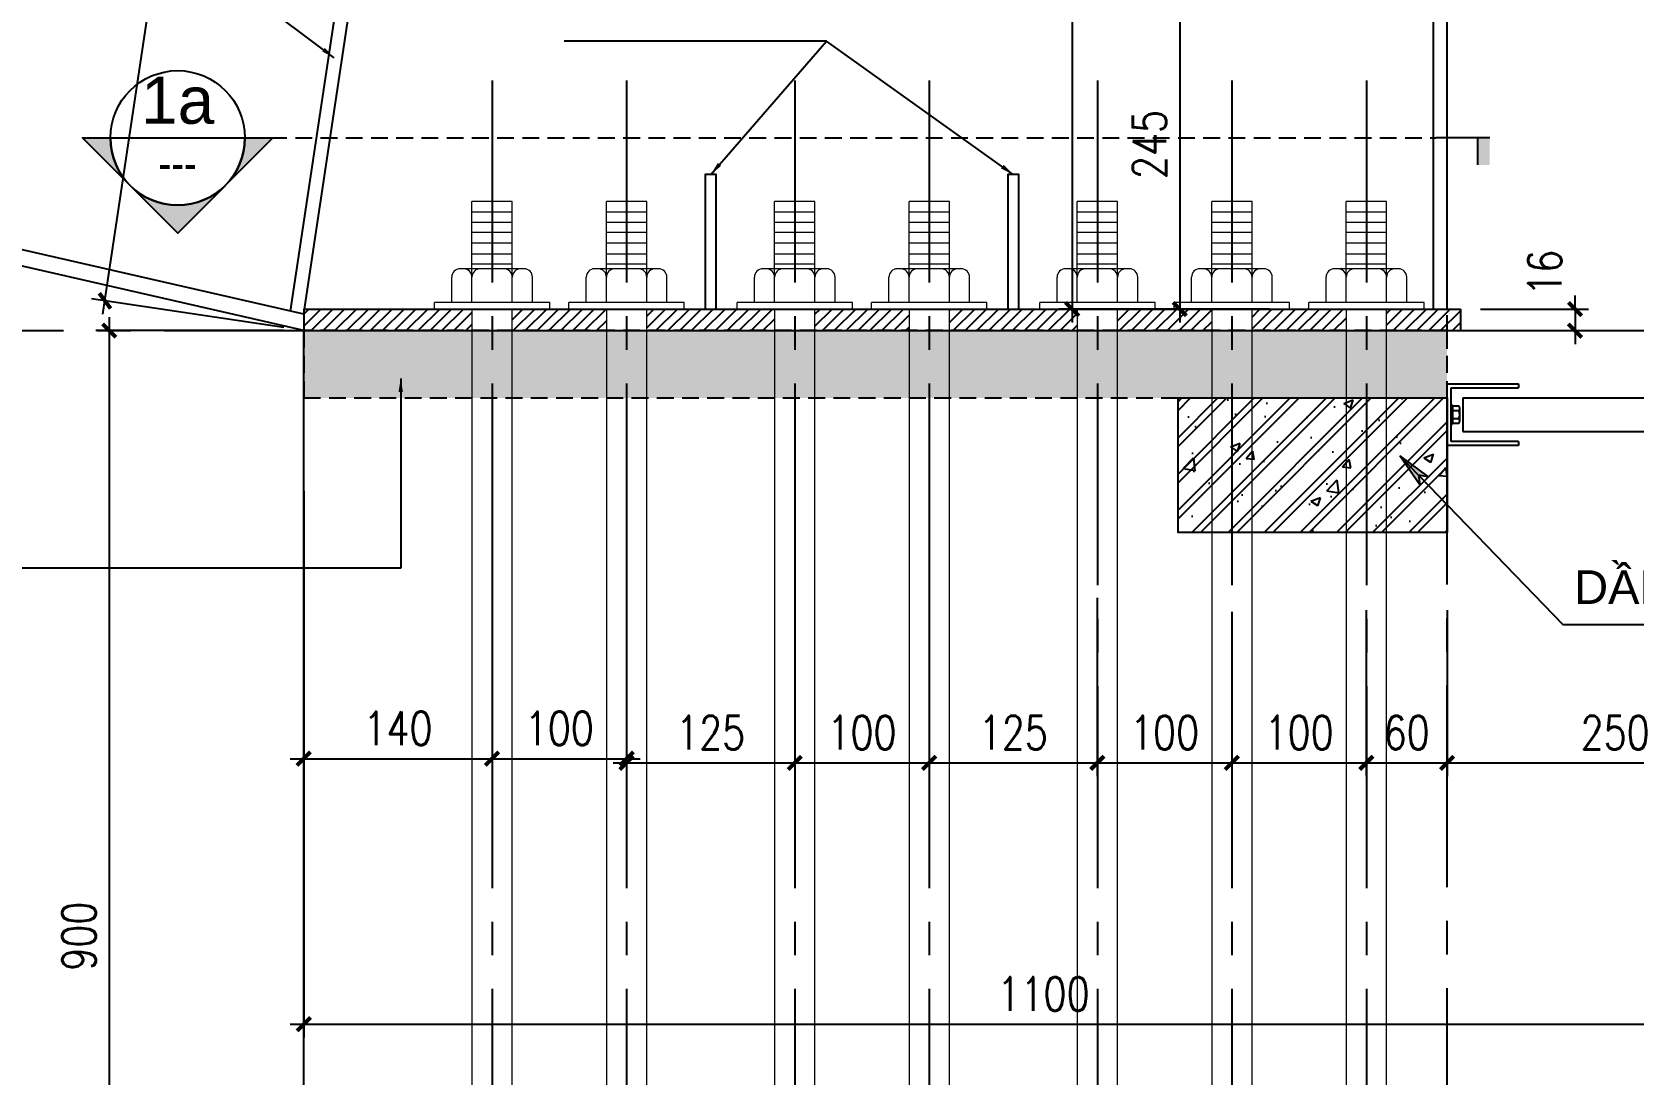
# Model space of a CAD drawing. Header units: inches. Extents: x 651127 to 1529722, y 768575 to 1021311.
# Drawn here: x 1096916 to 1108826, y 804050 to 811800 of the extents above; entities that cross this region are included whole.
import ezdxf
from ezdxf.enums import TextEntityAlignment as Align

# ---------------------------------------------------------------- set-up
doc = ezdxf.new("R2010")
doc.units = ezdxf.units.IN
doc.header["$LTSCALE"] = 1000
doc.header["$MEASUREMENT"] = 0
for name, pattern in [('CENTER2', [1.125, 0.75, -0.125, 0.125, -0.125]), ('HIDDEN', [0.375, 0.25, -0.125]), ('HIDDEN2', [0.1875, 0.125, -0.0625])]:
    doc.linetypes.add(name, pattern=pattern)
doc.layers.get('DEFPOINTS').update_dxf_attribs({"color": 8, "lineweight": 9})
for name, color, linetype in [('DWGshare.com_10', 7, 'Continuous'), ('DWGshare.com_19', 136, 'Continuous'), ('DWGshare.com_2', 147, 'Continuous'), ('DWGshare.com_25', 154, 'Continuous'), ('DWGshare.com_3', 7, 'Continuous'), ('DWGshare.com_32', 253, 'Continuous'), ('DWGshare.com_33', 9, 'Continuous'), ('DWGshare.com_35', 9, 'Continuous'), ('DWGshare.com_38', 8, 'Continuous'), ('DWGshare.com_4', 8, 'CENTER2'), ('DWGshare.com_41', 51, 'Continuous'), ('DWGshare.com_5', 143, 'HIDDEN2'), ('DWGshare.com_6', 40, 'Continuous'), ('DWGshare.com_9', 8, 'Continuous')]:
    doc.layers.add(name, color=color, linetype=linetype)
doc.layers.add('DWGshare.com_20', color=115, linetype='Continuous', lineweight=20)
doc.styles.add('DWGshare.com_1', font='VHELVCN.TTF')
doc.styles.add('DWGshare.com_2', font='VHELVEB.TTF')
doc.styles.add('DWGshare.com_4', font='romans.shx', dxfattribs={"width": 0.8})
doc.styles.add('DWGshare.com_6', font='VHELVEN.TTF')
doc.dimstyles.new('DWGshare.com_4', dxfattribs={"dimscale": 100, "dimtxt": 2.5, "dimasz": 2, "dimexe": 1, "dimexo": 1.5, "dimgap": 1, "dimtad": 1, "dimdec": 0, "dimlfac": 0.5, "dimzin": 0, "dimdsep": 46, "dimtxsty": 'DWGshare.com_4', "dimblk": 'DWGshare.com_6', "dimcen": 1.5, "dimdle": 1, "dimclrd": 256, "dimclre": 256, "dimclrt": 7, "dimadec": 0, "dimazin": 0, "dimtfac": 1, "dimtdec": 0, "dimtix": 1, "dimtmove": 2, "dimatfit": 3, "dimldrblk": 'DWGshare.com_6', "dimfxl": 1, "dimtolj": 1, "dimtzin": 0, "dimarcsym": 0})
doc.dimstyles.new('DWGshare.com_6', dxfattribs={"dimscale": 100, "dimtxt": 2.5, "dimasz": 1, "dimexe": 1, "dimexo": 1.5, "dimgap": 1, "dimtad": 1, "dimdec": 0, "dimlfac": 0.1, "dimzin": 0, "dimdsep": 46, "dimtxsty": 'DWGshare.com_4', "dimblk": 'DWGshare.com_1', "dimcen": 1.5, "dimdle": 1, "dimclrd": 256, "dimclre": 256, "dimclrt": 7, "dimadec": 0, "dimazin": 0, "dimtfac": 1, "dimtdec": 0, "dimtix": 1, "dimtmove": 2, "dimatfit": 3, "dimfxl": 1, "dimtolj": 1, "dimtzin": 0, "dimarcsym": 0})

# ---------------------------------------------------------------- blocks, each defined once
blk = doc.blocks.new('DWGshare.com_1')
at = {"color": 0, "linetype": 'ByBlock', "const_width": 0.3}
blk.add_lwpolyline([(-0.5, -0.5), (0.5, 0.5)], dxfattribs=at)
blk = doc.blocks.new('*D919')
at = {"layer": 'DEFPOINTS', "color": 0, "transparency": 16777216}
for p in [(1098936, 808540), (1100336, 808540), (1100336, 806400)]:
    blk.add_point(p, dxfattribs=at)
at = {"layer": 'DWGshare.com_19', "lineweight": -2, "transparency": 16777216}
for p, q in [((1098936, 808390), (1098936, 806300)), ((1100336, 808390), (1100336, 806300)), ((1098836, 806400), (1100436, 806400))]:
    blk.add_line(p, q, dxfattribs=at)
at = {"layer": 'DWGshare.com_19', "lineweight": -2, "transparency": 16777216, "xscale": 100, "yscale": 100, "zscale": 100, "rotation": 180}
blk.add_blockref('DWGshare.com_1', (1098936, 806400), dxfattribs=at)
at = {"layer": 'DWGshare.com_19', "lineweight": -2, "transparency": 16777216, "xscale": 100, "yscale": 100, "zscale": 100}
blk.add_blockref('DWGshare.com_1', (1100336, 806400), dxfattribs=at)
at = {"layer": 'DWGshare.com_19', "color": 7, "transparency": 16777216, "insert": (1099636, 806625), "char_height": 250, "attachment_point": 5, "style": 'DWGshare.com_4'}
blk.add_mtext('\\A1;140', dxfattribs=at)
blk = doc.blocks.new('*D920')
at = {"layer": 'DEFPOINTS', "color": 0, "transparency": 16777216}
for p in [(1101336, 807926), (1102586, 807913), (1102586, 806369)]:
    blk.add_point(p, dxfattribs=at)
at = {"layer": 'DWGshare.com_19', "lineweight": -2, "transparency": 16777216}
for p, q in [((1101336, 807776), (1101336, 806269)), ((1102586, 807763), (1102586, 806269)), ((1101236, 806369), (1102686, 806369))]:
    blk.add_line(p, q, dxfattribs=at)
at = {"layer": 'DWGshare.com_19', "lineweight": -2, "transparency": 16777216, "xscale": 100, "yscale": 100, "zscale": 100, "rotation": 180}
blk.add_blockref('DWGshare.com_1', (1101336, 806369), dxfattribs=at)
at = {"layer": 'DWGshare.com_19', "lineweight": -2, "transparency": 16777216, "xscale": 100, "yscale": 100, "zscale": 100}
blk.add_blockref('DWGshare.com_1', (1102586, 806369), dxfattribs=at)
at = {"layer": 'DWGshare.com_19', "color": 7, "transparency": 16777216, "insert": (1101961, 806594), "char_height": 250, "attachment_point": 5, "style": 'DWGshare.com_4'}
blk.add_mtext('\\A1;125', dxfattribs=at)
blk = doc.blocks.new('*D921')
at = {"layer": 'DEFPOINTS', "color": 0, "transparency": 16777216}
for p in [(1102586, 807913), (1103586, 807874), (1103586, 806369)]:
    blk.add_point(p, dxfattribs=at)
at = {"layer": 'DWGshare.com_19', "lineweight": -2, "transparency": 16777216}
for p, q in [((1102586, 807763), (1102586, 806269)), ((1103586, 807724), (1103586, 806269)), ((1102486, 806369), (1103686, 806369))]:
    blk.add_line(p, q, dxfattribs=at)
at = {"layer": 'DWGshare.com_19', "lineweight": -2, "transparency": 16777216, "xscale": 100, "yscale": 100, "zscale": 100, "rotation": 180}
blk.add_blockref('DWGshare.com_1', (1102586, 806369), dxfattribs=at)
at = {"layer": 'DWGshare.com_19', "lineweight": -2, "transparency": 16777216, "xscale": 100, "yscale": 100, "zscale": 100}
blk.add_blockref('DWGshare.com_1', (1103586, 806369), dxfattribs=at)
at = {"layer": 'DWGshare.com_19', "color": 7, "transparency": 16777216, "insert": (1103086, 806594), "char_height": 250, "attachment_point": 5, "style": 'DWGshare.com_4'}
blk.add_mtext('\\A1;100', dxfattribs=at)
blk = doc.blocks.new('*D922')
at = {"layer": 'DEFPOINTS', "color": 0, "transparency": 16777216}
for p in [(1103586, 807874), (1104836, 807745), (1104836, 806369)]:
    blk.add_point(p, dxfattribs=at)
at = {"layer": 'DWGshare.com_19', "lineweight": -2, "transparency": 16777216}
for p, q in [((1103586, 807724), (1103586, 806269)), ((1104836, 807595), (1104836, 806269)), ((1103486, 806369), (1104936, 806369))]:
    blk.add_line(p, q, dxfattribs=at)
at = {"layer": 'DWGshare.com_19', "lineweight": -2, "transparency": 16777216, "xscale": 100, "yscale": 100, "zscale": 100, "rotation": 180}
blk.add_blockref('DWGshare.com_1', (1103586, 806369), dxfattribs=at)
at = {"layer": 'DWGshare.com_19', "lineweight": -2, "transparency": 16777216, "xscale": 100, "yscale": 100, "zscale": 100}
blk.add_blockref('DWGshare.com_1', (1104836, 806369), dxfattribs=at)
at = {"layer": 'DWGshare.com_19', "color": 7, "transparency": 16777216, "insert": (1104211, 806594), "char_height": 250, "attachment_point": 5, "style": 'DWGshare.com_4'}
blk.add_mtext('\\A1;125', dxfattribs=at)
blk = doc.blocks.new('*D923')
at = {"layer": 'DEFPOINTS', "color": 0, "transparency": 16777216}
for p in [(1104836, 807745), (1105836, 807641), (1105836, 806369)]:
    blk.add_point(p, dxfattribs=at)
at = {"layer": 'DWGshare.com_19', "lineweight": -2, "transparency": 16777216}
for p, q in [((1104836, 807595), (1104836, 806269)), ((1105836, 807491), (1105836, 806269)), ((1104736, 806369), (1105936, 806369))]:
    blk.add_line(p, q, dxfattribs=at)
at = {"layer": 'DWGshare.com_19', "lineweight": -2, "transparency": 16777216, "xscale": 100, "yscale": 100, "zscale": 100, "rotation": 180}
blk.add_blockref('DWGshare.com_1', (1104836, 806369), dxfattribs=at)
at = {"layer": 'DWGshare.com_19', "lineweight": -2, "transparency": 16777216, "xscale": 100, "yscale": 100, "zscale": 100}
blk.add_blockref('DWGshare.com_1', (1105836, 806369), dxfattribs=at)
at = {"layer": 'DWGshare.com_19', "color": 7, "transparency": 16777216, "insert": (1105336, 806594), "char_height": 250, "attachment_point": 5, "style": 'DWGshare.com_4'}
blk.add_mtext('\\A1;100', dxfattribs=at)
blk = doc.blocks.new('*D924')
at = {"layer": 'DEFPOINTS', "color": 0, "transparency": 16777216}
for p in [(1105836, 807641), (1106836, 807654), (1106836, 806369)]:
    blk.add_point(p, dxfattribs=at)
at = {"layer": 'DWGshare.com_19', "lineweight": -2, "transparency": 16777216}
for p, q in [((1106836, 807504), (1106836, 806269)), ((1105836, 807491), (1105836, 806269)), ((1105736, 806369), (1106936, 806369))]:
    blk.add_line(p, q, dxfattribs=at)
at = {"layer": 'DWGshare.com_19', "lineweight": -2, "transparency": 16777216, "xscale": 100, "yscale": 100, "zscale": 100, "rotation": 180}
blk.add_blockref('DWGshare.com_1', (1105836, 806369), dxfattribs=at)
at = {"layer": 'DWGshare.com_19', "lineweight": -2, "transparency": 16777216, "xscale": 100, "yscale": 100, "zscale": 100}
blk.add_blockref('DWGshare.com_1', (1106836, 806369), dxfattribs=at)
at = {"layer": 'DWGshare.com_19', "color": 7, "transparency": 16777216, "insert": (1106336, 806594), "char_height": 250, "attachment_point": 5, "style": 'DWGshare.com_4'}
blk.add_mtext('\\A1;100', dxfattribs=at)
blk = doc.blocks.new('*D925')
at = {"layer": 'DEFPOINTS', "color": 0, "transparency": 16777216}
for p in [(1109936, 807960), (1107436, 807654), (1109936, 806369)]:
    blk.add_point(p, dxfattribs=at)
at = {"layer": 'DWGshare.com_19', "lineweight": -2, "transparency": 16777216}
for p, q in [((1109936, 807810), (1109936, 806269)), ((1107436, 807504), (1107436, 806269)), ((1107336, 806369), (1110036, 806369))]:
    blk.add_line(p, q, dxfattribs=at)
at = {"layer": 'DWGshare.com_19', "lineweight": -2, "transparency": 16777216, "xscale": 100, "yscale": 100, "zscale": 100, "rotation": 180}
blk.add_blockref('DWGshare.com_1', (1107436, 806369), dxfattribs=at)
at = {"layer": 'DWGshare.com_19', "lineweight": -2, "transparency": 16777216, "xscale": 100, "yscale": 100, "zscale": 100}
blk.add_blockref('DWGshare.com_1', (1109936, 806369), dxfattribs=at)
at = {"layer": 'DWGshare.com_19', "color": 7, "transparency": 16777216, "insert": (1108686, 806594), "char_height": 250, "attachment_point": 5, "style": 'DWGshare.com_4'}
blk.add_mtext('\\A1;250', dxfattribs=at)
blk = doc.blocks.new('*D926')
at = {"layer": 'DEFPOINTS', "color": 0, "transparency": 16777216}
for p in [(1098936, 809581), (1097490, 800581), (1098936, 800581)]:
    blk.add_point(p, dxfattribs=at)
at = {"layer": 'DWGshare.com_2', "lineweight": -2, "transparency": 16777216}
for p, q in [((1097490, 809681), (1097490, 800481)), ((1098786, 809581), (1097390, 809581)), ((1098786, 800581), (1097390, 800581))]:
    blk.add_line(p, q, dxfattribs=at)
at = {"layer": 'DWGshare.com_2', "lineweight": -2, "transparency": 16777216, "xscale": 100, "yscale": 100, "zscale": 100}
for p, rotation in [((1097490, 809581), 90), ((1097490, 800581), 270)]:
    blk.add_blockref('DWGshare.com_1', p, dxfattribs=dict(at, rotation=rotation))
at = {"layer": 'DWGshare.com_2', "color": 7, "transparency": 16777216, "insert": (1097265, 805081), "char_height": 250, "attachment_point": 5, "rotation": 90, "style": 'DWGshare.com_4'}
blk.add_mtext('\\A1;900', dxfattribs=at)
blk = doc.blocks.new('DWGshare.com_6')
at = {"linetype": 'CENTER2'}
blk.add_hatch(color=256, dxfattribs=at).paths.add_polyline_path([(-1.296, 0.216), (-1, 0), (-1.296, -0.216), (0, 0)])
blk.add_line((0, 0), (-1, 0), dxfattribs=at)
blk.add_lwpolyline([(-1.296, 0.216), (0, 0), (-1.296, -0.216), (-1, 0), (-1.296, 0.216)], dxfattribs=at)
blk = doc.blocks.new('*D928')
at = {"layer": 'DEFPOINTS', "color": 0, "transparency": 16777216}
for p in [(1098719, 818208), (1100197, 817987), (1098936, 809581)]:
    blk.add_point(p, dxfattribs=at)
at = {"layer": 'DWGshare.com_2', "lineweight": -2, "transparency": 16777216}
for p, q in [((1097443, 809703), (1098734, 818307)), ((1100049, 818009), (1098620, 818223)), ((1098788, 809603), (1097359, 809817))]:
    blk.add_line(p, q, dxfattribs=at)
at = {"layer": 'DWGshare.com_2', "lineweight": -2, "transparency": 16777216, "xscale": 100, "yscale": 100, "zscale": 100}
for p, rotation in [((1098719, 818208), 81.46923439017635), ((1097458, 809802), 261.4692343901764)]:
    blk.add_blockref('DWGshare.com_1', p, dxfattribs=dict(at, rotation=rotation))
at = {"layer": 'DWGshare.com_2', "color": 7, "transparency": 16777216, "insert": (1097866, 814039), "char_height": 250, "attachment_point": 5, "rotation": 81.4692, "style": 'DWGshare.com_4'}
blk.add_mtext('\\A1;850', dxfattribs=at)
blk = doc.blocks.new('*D893')
at = {"layer": 'DEFPOINTS', "color": 0, "transparency": 16777216}
for p in [(1100336, 807519), (1101336, 807519), (1101336, 806400)]:
    blk.add_point(p, dxfattribs=at)
at = {"layer": 'DWGshare.com_19', "lineweight": -2, "transparency": 16777216}
for p, q in [((1100336, 807369), (1100336, 806300)), ((1101336, 807369), (1101336, 806300)), ((1100236, 806400), (1101436, 806400))]:
    blk.add_line(p, q, dxfattribs=at)
at = {"layer": 'DWGshare.com_19', "lineweight": -2, "transparency": 16777216, "xscale": 100, "yscale": 100, "zscale": 100, "rotation": 180}
blk.add_blockref('DWGshare.com_1', (1100336, 806400), dxfattribs=at)
at = {"layer": 'DWGshare.com_19', "lineweight": -2, "transparency": 16777216, "xscale": 100, "yscale": 100, "zscale": 100}
blk.add_blockref('DWGshare.com_1', (1101336, 806400), dxfattribs=at)
at = {"layer": 'DWGshare.com_19', "color": 7, "transparency": 16777216, "insert": (1100836, 806625), "char_height": 250, "attachment_point": 5, "style": 'DWGshare.com_4'}
blk.add_mtext('\\A1;100', dxfattribs=at)
blk = doc.blocks.new('*D929')
at = {"layer": 'DEFPOINTS', "color": 0, "transparency": 16777216}
for p in [(1106836, 807021), (1107436, 807021), (1107436, 806369)]:
    blk.add_point(p, dxfattribs=at)
at = {"layer": 'DWGshare.com_19', "lineweight": -2, "transparency": 16777216}
for p, q in [((1106836, 806871), (1106836, 806269)), ((1107436, 806871), (1107436, 806269)), ((1106736, 806369), (1107536, 806369))]:
    blk.add_line(p, q, dxfattribs=at)
at = {"layer": 'DWGshare.com_19', "lineweight": -2, "transparency": 16777216, "xscale": 100, "yscale": 100, "zscale": 100, "rotation": 180}
blk.add_blockref('DWGshare.com_1', (1106836, 806369), dxfattribs=at)
at = {"layer": 'DWGshare.com_19', "lineweight": -2, "transparency": 16777216, "xscale": 100, "yscale": 100, "zscale": 100}
blk.add_blockref('DWGshare.com_1', (1107436, 806369), dxfattribs=at)
at = {"layer": 'DWGshare.com_19', "color": 7, "transparency": 16777216, "insert": (1107136, 806594), "char_height": 250, "attachment_point": 5, "style": 'DWGshare.com_4'}
blk.add_mtext('\\A1;60', dxfattribs=at)
blk = doc.blocks.new('*D914')
at = {"layer": 'DEFPOINTS', "color": 0, "transparency": 16777216}
for p in [(1098936, 807884), (1109936, 807039), (1109936, 804427)]:
    blk.add_point(p, dxfattribs=at)
at = {"layer": 'DWGshare.com_19', "lineweight": -2, "transparency": 16777216}
for p, q in [((1098936, 807734), (1098936, 804327)), ((1109936, 806889), (1109936, 804327)), ((1098836, 804427), (1110036, 804427))]:
    blk.add_line(p, q, dxfattribs=at)
at = {"layer": 'DWGshare.com_19', "lineweight": -2, "transparency": 16777216, "xscale": 100, "yscale": 100, "zscale": 100, "rotation": 180}
blk.add_blockref('DWGshare.com_1', (1098936, 804427), dxfattribs=at)
at = {"layer": 'DWGshare.com_19', "lineweight": -2, "transparency": 16777216, "xscale": 100, "yscale": 100, "zscale": 100}
blk.add_blockref('DWGshare.com_1', (1109936, 804427), dxfattribs=at)
at = {"layer": 'DWGshare.com_19', "color": 7, "transparency": 16777216, "insert": (1104436, 804652), "char_height": 250, "attachment_point": 5, "style": 'DWGshare.com_4'}
blk.add_mtext('\\A1;1100', dxfattribs=at)
blk = doc.blocks.new('*D931')
at = {"layer": 'DEFPOINTS', "color": 0, "transparency": 16777216}
for p in [(1107436, 812187), (1105449, 809741), (1106265, 809741)]:
    blk.add_point(p, dxfattribs=at)
at = {"layer": 'DWGshare.com_2', "lineweight": -2, "transparency": 16777216}
for p, q in [((1105449, 812287), (1105449, 809641)), ((1107286, 812187), (1105349, 812187)), ((1106115, 809741), (1105349, 809741))]:
    blk.add_line(p, q, dxfattribs=at)
at = {"layer": 'DWGshare.com_2', "lineweight": -2, "transparency": 16777216, "xscale": 100, "yscale": 100, "zscale": 100}
for p, rotation in [((1105449, 812187), 90), ((1105449, 809741), 270)]:
    blk.add_blockref('DWGshare.com_1', p, dxfattribs=dict(at, rotation=rotation))
at = {"layer": 'DWGshare.com_2', "color": 7, "transparency": 16777216, "insert": (1105224, 810964), "char_height": 250, "attachment_point": 5, "rotation": 90, "style": 'DWGshare.com_4'}
blk.add_mtext('\\A1;245', dxfattribs=at)
blk = doc.blocks.new('*D932')
at = {"layer": 'DEFPOINTS', "color": 0, "transparency": 16777216}
for p in [(1107436, 816907), (1104649, 809741), (1106265, 809741)]:
    blk.add_point(p, dxfattribs=at)
at = {"layer": 'DWGshare.com_2', "lineweight": -2, "transparency": 16777216}
for p, q in [((1107286, 816907), (1104549, 816907)), ((1104649, 817007), (1104649, 809641)), ((1106115, 809741), (1104549, 809741))]:
    blk.add_line(p, q, dxfattribs=at)
at = {"layer": 'DWGshare.com_2', "lineweight": -2, "transparency": 16777216, "xscale": 100, "yscale": 100, "zscale": 100}
for p, rotation in [((1104649, 816907), 90), ((1104649, 809741), 270)]:
    blk.add_blockref('DWGshare.com_1', p, dxfattribs=dict(at, rotation=rotation))
at = {"layer": 'DWGshare.com_2', "color": 7, "transparency": 16777216, "insert": (1104424, 813324), "char_height": 250, "attachment_point": 5, "rotation": 90, "style": 'DWGshare.com_4'}
blk.add_mtext('\\A1;717', dxfattribs=at)
blk = doc.blocks.new('*D1075')
at = {"layer": 'DEFPOINTS', "color": 0, "ltscale": 100, "transparency": 16777216}
for p in [(1107536, 809741), (1107536, 809581), (1108388, 809581)]:
    blk.add_point(p, dxfattribs=at)
at = {"layer": 'DWGshare.com_19', "lineweight": -2, "ltscale": 100, "transparency": 16777216}
for p, q in [((1108388, 809741), (1108388, 809841)), ((1107686, 809741), (1108488, 809741)), ((1108388, 809741), (1108388, 809581)), ((1107686, 809581), (1108488, 809581)), ((1108388, 809581), (1108388, 809481))]:
    blk.add_line(p, q, dxfattribs=at)
at = {"layer": 'DWGshare.com_19', "lineweight": -2, "ltscale": 100, "transparency": 16777216, "xscale": 100, "yscale": 100, "zscale": 100}
for p, rotation in [((1108388, 809741), 270), ((1108388, 809581), 90)]:
    blk.add_blockref('DWGshare.com_1', p, dxfattribs=dict(at, rotation=rotation))
at = {"layer": 'DWGshare.com_19', "color": 7, "ltscale": 100, "transparency": 16777216, "insert": (1108163, 810010), "char_height": 250, "attachment_point": 5, "rotation": 90, "style": 'DWGshare.com_4'}
blk.add_mtext('\\A1;16', dxfattribs=at)
blk = doc.blocks.new('*U1076')
h = blk.add_hatch(color=256)
edge = h.paths.add_edge_path()
edge.add_line((183356, 206715), (183563, 206715))
edge.add_line((183563, 206715), (182856, 206008))
edge.add_line((182856, 206008), (182149, 206715))
edge.add_line((182149, 206715), (182356, 206715))
edge.add_arc((182856, 206715), 500, 180, 360)
blk.add_hatch(color=256).paths.add_polyline_path([(192611, 206515), (192522, 206515), (192522, 206715), (192611, 206715)])
for p, q in [((182356, 206715), (183356, 206715)), ((192611, 206715), (192211, 206715)), ((192522, 206515), (192522, 206715))]:
    blk.add_line(p, q)
at = {"color": 143, "linetype": 'HIDDEN2'}
blk.add_line((183356, 206715), (192211, 206715), dxfattribs=at)
blk.add_lwpolyline([(183356, 206715), (183563, 206715), (182856, 206008), (182149, 206715), (182356, 206715, 1)], format="xyb", close=True)
blk.add_circle((182856, 206715), 500)
at = {"style": 'DWGshare.com_2', "flags": 8}
blk.add_attdef('A', text='', height=350, dxfattribs=at).set_placement((182856, 206715), align=Align.BOTTOM_CENTER)
at = {"style": 'DWGshare.com_1', "flags": 8}
blk.add_attdef('S-111', text='', height=250, dxfattribs=at).set_placement((182856, 206653), align=Align.TOP_CENTER)

msp = doc.modelspace()

# ---------------------------------------------------------------- hatches: boundary and pattern name
at = {"layer": 'DWGshare.com_38'}
h = msp.add_hatch(dxfattribs=at)
h.set_pattern_fill('ANSI31', color=256, scale=500, style=0)
h.set_pattern_definition([(45, (-104978.275, -5e-10), (-44.1941738, 44.1941738), [])])
h.paths.add_polyline_path([(1100186.4, 809740.6), (1099907.9, 809740.6), (1098936.4, 809740.6), (1098936.4, 809580.6), (1100186.4, 809580.6)])
h.paths.add_polyline_path([(1101186.4, 809740.6), (1100907.9, 809740.6), (1100486.4, 809740.6), (1100486.4, 809580.6), (1101186.4, 809580.6)])
h.paths.add_polyline_path([(1102436.4, 809740.6), (1102157.9, 809740.6), (1101486.4, 809740.6), (1101486.4, 809580.6), (1102436.4, 809580.6)])
h.paths.add_polyline_path([(1103436.4, 809740.6), (1103157.9, 809740.6), (1102736.4, 809740.6), (1102736.4, 809580.6), (1103436.4, 809580.6)])
h.paths.add_polyline_path([(1104686.4, 809740.6), (1104407.9, 809740.6), (1103736.4, 809740.6), (1103736.4, 809580.6), (1104686.4, 809580.6)])
h.paths.add_polyline_path([(1105686.4, 809740.6), (1105407.9, 809740.6), (1104986.4, 809740.6), (1104986.4, 809580.6), (1105686.4, 809580.6)])
h.paths.add_polyline_path([(1106686.4, 809740.6), (1106407.9, 809740.6), (1105986.4, 809740.6), (1105986.4, 809580.6), (1106686.4, 809580.6)])
h.paths.add_polyline_path([(1107436.4, 809740.6), (1106986.4, 809740.6), (1106986.4, 809580.6), (1107436.4, 809580.6)])
h.paths.add_polyline_path([(1107536.4, 809740.6), (1107436.4, 809740.6), (1107436.4, 809580.6), (1107536.4, 809580.6)])
h = msp.add_hatch(dxfattribs=at)
h.set_pattern_fill('AR-CONC', color=256, scale=50, style=0)
h.set_pattern_definition([(50, (-1667.27, 23751.57), (358.63009, -31.37607), [37.5, -412.5]), (355, (-1667.27, 23751.57), (-69.37567, 376.09607), [30, -330]), (100.4514, (-1637.4, 23748.96), (289.25469, 344.71977), [31.870095, -350.57106]), (46.1842, (-1667.27, 23851.57), (533.62052, -82.7595), [56.25, -618.75]), (96.6356, (-1622.8, 23844.7), (467.33135, 487.05894), [47.80514, -525.8565]), (351.1842, (-1667.3, 23851.57), (467.33097, 487.0593), [45, -495]), (21, (-1617.27, 23826.57), (298.453526, -201.309445), [37.5, -412.5]), (326, (-1617.27, 23826.57), (121.65767, 362.57502), [30, -330]), (71.4514, (-1592.4, 23809.8), (420.11131, 161.26525), [31.870095, -350.57106]), (37.5, (-1667.27, 23751.57), (6.079928, 166.446927), [0, -326, 0, -335, 0, -331.25]), (7.5, (-1667.27, 23751.57), (131.534769, 197.205856), [0, -191, 0, -318.5, 0, -126.25]), (327.5, (-1778.77, 23751.57), (266.911218, -11.277436), [0, -125, 0, -390, 0, -517.5]), (317.5, (-1828.77, 23751.57), (291.593085, 50.05249), [0, -162.5, 0, -259, 0, -367.5])])
h.paths.add_polyline_path([(1098936.4, 809080.6), (1107436.4, 809080.6), (1107436.4, 809580.6), (1098936.4, 809580.6)])
at = {"layer": 'DWGshare.com_9', "ltscale": 100}
h = msp.add_hatch(dxfattribs=at)
h.set_pattern_fill('BETONG', color=256, scale=100, style=0, pattern_type=2)
h.set_pattern_definition([(50, (-816889.55, -152465.06), (717.26018, -62.75213), [75, -825]), (355, (-816889.55, -152465.06), (-138.75133, 752.19213), [60, -660]), (100.4514, (-816829.8, -152470.3), (578.50938, 689.43954), [63.7402, -701.1421]), (46.1842, (-816889.55, -152265.1), (1067.24105, -165.519), [112.5, -1237.5]), (96.6356, (-816800.6, -152278.9), (934.6627, 974.11787), [95.6103, -1051.713]), (351.1842, (-816889.6, -152265.1), (934.66195, 974.1186), [90, -990]), (21, (-816789.55, -152315.06), (596.90705, -402.61889), [75, -825]), (326, (-816789.55, -152315.06), (243.31533, 725.15005), [60, -660]), (71.4514, (-816739.8, -152348.6), (840.22263, 322.5305), [63.7402, -701.1421]), (37.5, (-816889.55, -152465.06), (12.159855, 332.893854), [0, -652, 0, -670, 0, -662.5]), (7.5, (-816889.55, -152465.06), (263.06954, 394.41171), [0, -382, 0, -637, 0, -252.5]), (327.5, (-817112.55, -152465.06), (533.822436, -22.554872), [0, -250, 0, -780, 0, -1035]), (317.5, (-817212.55, -152465.06), (583.18617, 100.10498), [0, -325, 0, -518, 0, -735]), (45, (-816889.55, -152465.06), (-134.350288, 134.350288), []), (45, (-816889.55, -152400.06), (-134.350288, 134.350288), [])])
h.paths.add_polyline_path([(1107436.4, 808080.6), (1105436.4, 808080.6), (1105436.4, 809080.6), (1107436.4, 809080.6)])

# ---------------------------------------------------------------- linework, layer by layer
at = {"layer": 'DWGshare.com_20'}
for p, q in [((1100186.4, 809790.6), (1100186.4, 810540.6)), ((1100486.4, 810540.6), (1100186.4, 810540.6)), ((1100486.4, 809790.6), (1100486.4, 810540.6)), ((1101186.4, 809790.6), (1101186.4, 810540.6)), ((1101486.4, 810540.6), (1101186.4, 810540.6)), ((1101486.4, 809790.6), (1101486.4, 810540.6)), ((1102436.4, 809790.6), (1102436.4, 810540.6)), ((1102736.4, 810540.6), (1102436.4, 810540.6)), ((1102736.4, 809790.6), (1102736.4, 810540.6)), ((1103436.4, 809790.6), (1103436.4, 810540.6)), ((1103736.4, 810540.6), (1103436.4, 810540.6)), ((1103736.4, 809790.6), (1103736.4, 810540.6)), ((1104686.4, 809790.6), (1104686.4, 810540.6)), ((1104986.4, 810540.6), (1104686.4, 810540.6)), ((1104986.4, 809790.6), (1104986.4, 810540.6)), ((1105686.4, 809790.6), (1105686.4, 810540.6)), ((1105986.4, 810540.6), (1105686.4, 810540.6)), ((1105986.4, 809790.6), (1105986.4, 810540.6)), ((1106686.4, 809790.6), (1106686.4, 810540.6)), ((1106986.4, 810540.6), (1106686.4, 810540.6)), ((1106986.4, 809790.6), (1106986.4, 810540.6)), ((1100486.4, 810460), (1100186.4, 810460)), ((1100486.4, 810385.5), (1100186.4, 810385.5)), ((1101486.4, 810460), (1101186.4, 810460)), ((1101486.4, 810385.5), (1101186.4, 810385.5)), ((1102736.4, 810460), (1102436.4, 810460)), ((1102736.4, 810385.5), (1102436.4, 810385.5)), ((1103736.4, 810460), (1103436.4, 810460)), ((1103736.4, 810385.5), (1103436.4, 810385.5)), ((1104986.4, 810460), (1104686.4, 810460)), ((1104986.4, 810385.5), (1104686.4, 810385.5)), ((1105986.4, 810460), (1105686.4, 810460)), ((1105986.4, 810385.5), (1105686.4, 810385.5)), ((1106986.4, 810460), (1106686.4, 810460)), ((1106986.4, 810385.5), (1106686.4, 810385.5)), ((1100486.4, 810310.9), (1100186.4, 810310.9)), ((1101486.4, 810310.9), (1101186.4, 810310.9)), ((1102736.4, 810310.9), (1102436.4, 810310.9)), ((1103736.4, 810310.9), (1103436.4, 810310.9)), ((1104986.4, 810310.9), (1104686.4, 810310.9)), ((1105986.4, 810310.9), (1105686.4, 810310.9)), ((1106986.4, 810310.9), (1106686.4, 810310.9)), ((1100486.4, 810230.4), (1100186.4, 810230.4)), ((1100486.4, 810149.8), (1100186.4, 810149.8)), ((1101486.4, 810230.4), (1101186.4, 810230.4)), ((1101486.4, 810149.8), (1101186.4, 810149.8)), ((1102736.4, 810230.4), (1102436.4, 810230.4)), ((1102736.4, 810149.8), (1102436.4, 810149.8)), ((1103736.4, 810230.4), (1103436.4, 810230.4)), ((1103736.4, 810149.8), (1103436.4, 810149.8)), ((1104986.4, 810230.4), (1104686.4, 810230.4)), ((1104986.4, 810149.8), (1104686.4, 810149.8)), ((1105986.4, 810230.4), (1105686.4, 810230.4)), ((1105986.4, 810149.8), (1105686.4, 810149.8)), ((1106986.4, 810230.4), (1106686.4, 810230.4)), ((1106986.4, 810149.8), (1106686.4, 810149.8)), ((1100573.9, 810040.6), (1100098.9, 810040.6)), ((1100486.4, 810075.2), (1100186.4, 810075.2)), ((1101573.9, 810040.6), (1101098.9, 810040.6)), ((1101486.4, 810075.2), (1101186.4, 810075.2)), ((1102823.9, 810040.6), (1102348.9, 810040.6)), ((1102736.4, 810075.2), (1102436.4, 810075.2)), ((1103823.9, 810040.6), (1103348.9, 810040.6)), ((1103736.4, 810075.2), (1103436.4, 810075.2)), ((1105073.9, 810040.6), (1104598.9, 810040.6)), ((1104986.4, 810075.2), (1104686.4, 810075.2)), ((1106073.9, 810040.6), (1105598.9, 810040.6)), ((1105986.4, 810075.2), (1105686.4, 810075.2)), ((1107073.9, 810040.6), (1106598.9, 810040.6)), ((1106986.4, 810075.2), (1106686.4, 810075.2)), ((1100036.4, 809790.6), (1100036.4, 809978.1)), ((1100636.4, 809790.6), (1100636.4, 809978.1)), ((1100636.4, 809790.6), (1100636.4, 809978.1)), ((1101036.4, 809790.6), (1101036.4, 809978.1)), ((1101636.4, 809790.6), (1101636.4, 809978.1)), ((1101636.4, 809790.6), (1101636.4, 809978.1)), ((1102286.4, 809790.6), (1102286.4, 809978.1)), ((1102886.4, 809790.6), (1102886.4, 809978.1)), ((1102886.4, 809790.6), (1102886.4, 809978.1)), ((1103286.4, 809790.6), (1103286.4, 809978.1)), ((1103886.4, 809790.6), (1103886.4, 809978.1)), ((1103886.4, 809790.6), (1103886.4, 809978.1)), ((1104536.4, 809790.6), (1104536.4, 809978.1)), ((1105136.4, 809790.6), (1105136.4, 809978.1)), ((1105136.4, 809790.6), (1105136.4, 809978.1)), ((1105536.4, 809790.6), (1105536.4, 809978.1)), ((1106136.4, 809790.6), (1106136.4, 809978.1)), ((1106136.4, 809790.6), (1106136.4, 809978.1)), ((1106536.4, 809790.6), (1106536.4, 809978.1)), ((1107136.4, 809790.6), (1107136.4, 809978.1)), ((1107136.4, 809790.6), (1107136.4, 809978.1)), ((1099907.9, 809740.6), (1099907.9, 809790.6)), ((1100764.9, 809790.6), (1099907.9, 809790.6)), ((1100764.9, 809740.6), (1100764.9, 809790.6)), ((1100907.9, 809740.6), (1100907.9, 809790.6)), ((1101764.9, 809790.6), (1100907.9, 809790.6)), ((1101764.9, 809740.6), (1101764.9, 809790.6)), ((1102157.9, 809740.6), (1102157.9, 809790.6)), ((1103014.9, 809790.6), (1102157.9, 809790.6)), ((1103014.9, 809740.6), (1103014.9, 809790.6)), ((1103157.9, 809740.6), (1103157.9, 809790.6)), ((1104014.9, 809790.6), (1103157.9, 809790.6)), ((1104014.9, 809740.6), (1104014.9, 809790.6)), ((1104407.9, 809740.6), (1104407.9, 809790.6)), ((1105264.9, 809790.6), (1104407.9, 809790.6)), ((1105264.9, 809740.6), (1105264.9, 809790.6)), ((1105407.9, 809740.6), (1105407.9, 809790.6)), ((1106264.9, 809790.6), (1105407.9, 809790.6)), ((1106264.9, 809740.6), (1106264.9, 809790.6)), ((1106407.9, 809740.6), (1106407.9, 809790.6)), ((1107264.9, 809790.6), (1106407.9, 809790.6)), ((1107264.9, 809740.6), (1107264.9, 809790.6)), ((1100764.9, 809740.6), (1099907.9, 809740.6)), ((1101764.9, 809740.6), (1100907.9, 809740.6)), ((1103014.9, 809740.6), (1102157.9, 809740.6)), ((1104014.9, 809740.6), (1103157.9, 809740.6)), ((1105264.9, 809740.6), (1104407.9, 809740.6)), ((1106264.9, 809740.6), (1105407.9, 809740.6)), ((1107264.9, 809740.6), (1106407.9, 809740.6))]:
    msp.add_line(p, q, dxfattribs=at)
for points in [[(1100186.4, 809740.6), (1100186.4, 801650.6, 0.4142136), (1100811.4, 801025.6), (1101276.2, 801025.6), (1101276.2, 801325.6), (1100961.4, 801325.6), (1100811.4, 801325.6, -0.4142136), (1100486.4, 801650.6), (1100486.4, 809740.6)], [(1101186.4, 809740.6), (1101186.4, 801650.6, 0.4142136), (1101811.4, 801025.6), (1102276.2, 801025.6), (1102276.2, 801325.6), (1101961.4, 801325.6), (1101811.4, 801325.6, -0.4142136), (1101486.4, 801650.6), (1101486.4, 809740.6)], [(1102436.4, 809740.6), (1102436.4, 801650.6, 0.4142136), (1103061.4, 801025.6), (1103526.2, 801025.6), (1103526.2, 801325.6), (1103211.4, 801325.6), (1103061.4, 801325.6, -0.4142136), (1102736.4, 801650.6), (1102736.4, 809740.6)], [(1103436.4, 809740.6), (1103436.4, 801650.6, 0.4142136), (1104061.4, 801025.6), (1104526.2, 801025.6), (1104526.2, 801325.6), (1104211.4, 801325.6), (1104061.4, 801325.6, -0.4142136), (1103736.4, 801650.6), (1103736.4, 809740.6)], [(1104686.4, 809740.6), (1104686.4, 801650.6, 0.4142136), (1105311.4, 801025.6), (1105776.2, 801025.6), (1105776.2, 801325.6), (1105461.4, 801325.6), (1105311.4, 801325.6, -0.4142136), (1104986.4, 801650.6), (1104986.4, 809740.6)], [(1105686.4, 809740.6), (1105686.4, 801650.6, 0.4142136), (1106311.4, 801025.6), (1106776.2, 801025.6), (1106776.2, 801325.6), (1106461.4, 801325.6), (1106311.4, 801325.6, -0.4142136), (1105986.4, 801650.6), (1105986.4, 809740.6)], [(1106686.4, 809740.6), (1106686.4, 801650.6, 0.4142136), (1107311.4, 801025.6), (1107776.2, 801025.6), (1107776.2, 801325.6), (1107461.4, 801325.6), (1107311.4, 801325.6, -0.4142136), (1106986.4, 801650.6), (1106986.4, 809740.6)]]:
    msp.add_lwpolyline(points, format="xyb", dxfattribs=at)
for centre, start, end in [((1100098.9, 809978.1), 90, 180), ((1100123.9, 809978.1), 0, 90), ((1100248.9, 809978.1), 90, 180), ((1100423.9, 809978.1), 0, 90), ((1100548.9, 809978.1), 90, 180), ((1100573.9, 809978.1), 0, 90), ((1100573.9, 809978.1), 0, 90), ((1101098.9, 809978.1), 90, 180), ((1101123.9, 809978.1), 0, 90), ((1101248.9, 809978.1), 90, 180), ((1101423.9, 809978.1), 0, 90), ((1101548.9, 809978.1), 90, 180), ((1101573.9, 809978.1), 0, 90), ((1101573.9, 809978.1), 0, 90), ((1102348.9, 809978.1), 90, 180), ((1102373.9, 809978.1), 0, 90), ((1102498.9, 809978.1), 90, 180), ((1102673.9, 809978.1), 0, 90), ((1102798.9, 809978.1), 90, 180), ((1102823.9, 809978.1), 0, 90), ((1102823.9, 809978.1), 0, 90), ((1103348.9, 809978.1), 90, 180), ((1103373.9, 809978.1), 0, 90), ((1103498.9, 809978.1), 90, 180), ((1103673.9, 809978.1), 0, 90), ((1103798.9, 809978.1), 90, 180), ((1103823.9, 809978.1), 0, 90), ((1103823.9, 809978.1), 0, 90), ((1104598.9, 809978.1), 90, 180), ((1104623.9, 809978.1), 0, 90), ((1104748.9, 809978.1), 90, 180), ((1104923.9, 809978.1), 0, 90), ((1105048.9, 809978.1), 90, 180), ((1105073.9, 809978.1), 0, 90), ((1105073.9, 809978.1), 0, 90), ((1105598.9, 809978.1), 90, 180), ((1105623.9, 809978.1), 0, 90), ((1105748.9, 809978.1), 90, 180), ((1105923.9, 809978.1), 0, 90), ((1106048.9, 809978.1), 90, 180), ((1106073.9, 809978.1), 0, 90), ((1106073.9, 809978.1), 0, 90), ((1106598.9, 809978.1), 90, 180), ((1106623.9, 809978.1), 0, 90), ((1106748.9, 809978.1), 90, 180), ((1106923.9, 809978.1), 0, 90), ((1107048.9, 809978.1), 90, 180), ((1107073.9, 809978.1), 0, 90), ((1107073.9, 809978.1), 0, 90)]:
    msp.add_arc(centre, 62.5, start, end, dxfattribs=at)
at = {"layer": 'DWGshare.com_25', "ltscale": 0.9}
for p, q in [((1107552.6, 809081.2), (1113635.3, 809081.2)), ((1107552.6, 809081.2), (1107552.6, 808831.2)), ((1107552.6, 808831.2), (1113635.3, 808831.2))]:
    msp.add_line(p, q, dxfattribs=at)
at = {"layer": 'DWGshare.com_3'}
for p, q in [((1098936.4, 800581.2), (1098936.4, 809580.6)), ((1107436.4, 809580.6), (1109936.4, 809580.6))]:
    msp.add_line(p, q, dxfattribs=at)
at = {"layer": 'DWGshare.com_3', "ltscale": 0.9}
msp.add_lwpolyline([(1107436.4, 808080.6), (1105436.4, 808080.6), (1105436.4, 809080.6), (1107436.4, 809080.6)], close=True, dxfattribs=at)
at = {"layer": 'DWGshare.com_32', "ltscale": 100}
msp.add_line((1107436.4, 808726.2), (1107436.4, 809186.2), dxfattribs=at)
at = {"layer": 'DWGshare.com_33', "color": 1}
for p, q in [((1107536.4, 809740.6), (1107536.4, 809580.6)), ((1098936.4, 809580.6), (1107436.4, 809580.6))]:
    msp.add_line(p, q, dxfattribs=at)
at = {"layer": 'DWGshare.com_35'}
for p, q in [((1107469, 809010.2), (1107466.4, 809010.2)), ((1107466.4, 809010.2), (1107466.4, 808902.1)), ((1107476.5, 809026.7), (1107469, 809026.7)), ((1107469, 809026.7), (1107469, 808885.7)), ((1107476.5, 809026.7), (1107476.5, 808885.7)), ((1107523.8, 809019.2), (1107476.5, 809019.2)), ((1107523.8, 808985.8), (1107476.5, 808985.8)), ((1107523.8, 808926.6), (1107476.5, 808926.6)), ((1107530.8, 808909.9), (1107530.8, 809002.5)), ((1107469, 808902.1), (1107466.4, 808902.1)), ((1107469, 808885.7), (1107476.5, 808885.7)), ((1107476.5, 808893.2), (1107523.8, 808893.2))]:
    msp.add_line(p, q, dxfattribs=at)
for centre, radius, start, end in [((1107507.3, 809002.5), 23.4, 314.51051, 45.48949), ((1107464.9, 808956.2), 65.8, 333.32156, 26.67844), ((1107507.3, 808909.9), 23.4, 314.51051, 45.48949), ((1107530.8, 808926.6), 2.703409688620171e-12, 151.78679, 145.6539)]:
    msp.add_arc(centre, radius, start, end, dxfattribs=at)
at = {"layer": 'DWGshare.com_4', "ltscale": 2}
for p, q in [((1107436.4, 778444.8), (1107436.4, 821749.4)), ((1100336.4, 811438.8), (1100336.4, 800335.6)), ((1101336.4, 811438.8), (1101336.4, 800335.6)), ((1102586.4, 811438.8), (1102586.4, 800335.6)), ((1103586.4, 811438.8), (1103586.4, 800335.6)), ((1104836.4, 811438.8), (1104836.4, 800335.6)), ((1105836.4, 811438.8), (1105836.4, 800335.6)), ((1106836.4, 811438.8), (1106836.4, 800335.6)), ((1093399.4, 809580.6), (1118873.2, 809580.6))]:
    msp.add_line(p, q, dxfattribs=at)
at = {"layer": 'DWGshare.com_41', "ltscale": 0.9}
for p, q in [((1098838.6, 809726), (1100065.5, 817905.2)), ((1098941.9, 809740.6), (1100164.4, 817890.4)), ((1107436.4, 809740.6), (1107436.4, 816915.7)), ((1107336.4, 809740.6), (1107336.4, 816794.3)), ((1098936.4, 809703.7), (1093285.4, 810995.3)), ((1098936.4, 809580.6), (1093267.6, 810876.3)), ((1098936.4, 809740.6), (1107536.4, 809740.6)), ((1098936.4, 809740.6), (1098936.4, 809580.6)), ((1107536.4, 809740.6), (1107536.4, 809580.6)), ((1107436.4, 809186.2), (1107966.4, 809186.2)), ((1107966.4, 809186.2), (1107966.4, 809156.2)), ((1107466.4, 808756.2), (1107466.4, 809156.2)), ((1107466.4, 809156.2), (1107966.4, 809156.2)), ((1107966.4, 808726.2), (1107436.4, 808726.2)), ((1107966.4, 808756.2), (1107466.4, 808756.2)), ((1107966.4, 808756.2), (1107966.4, 808726.2))]:
    msp.add_line(p, q, dxfattribs=at)
for points in [[(1101921.4, 809740.6), (1102001.4, 809740.6), (1102001.4, 810740.6), (1101921.4, 810740.6)], [(1104171.4, 809740.6), (1104251.4, 809740.6), (1104251.4, 810740.6), (1104171.4, 810740.6)]]:
    msp.add_lwpolyline(points, close=True, dxfattribs=at)
at = {"layer": 'DWGshare.com_5'}
msp.add_lwpolyline([(1098936.4, 809080.6), (1107436.4, 809080.6), (1107436.4, 809580.6), (1098936.4, 809580.6)], close=True, dxfattribs=at)

# ---------------------------------------------------------------- block references
at = {"layer": 'DWGshare.com_6', "linetype": 'HIDDEN'}
ref = msp.add_blockref('*U1076', (915142.6, 604297.8), dxfattribs=at)
ref.add_attrib('S-111', '---', dxfattribs={"layer": '0', "height": 250, "style": 'DWGshare.com_1'}).set_placement((1097998.3, 810950.3), align=Align.TOP_CENTER)
ref.add_attrib('A', '1a', dxfattribs={"layer": '0', "height": 350, "style": 'DWGshare.com_2'}).set_placement((1097998.3, 811012.8), align=Align.BOTTOM_CENTER)

# ---------------------------------------------------------------- texts
at = {"layer": 'DWGshare.com_10', "style": 'DWGshare.com_6'}
msp.add_text('DAÀM BTCT 200x100', height=250, dxfattribs=at).set_placement((1108381.8, 807550.1))

# ---------------------------------------------------------------- dimensions: what is measured, and where the dimension line sits
at = {"layer": 'DWGshare.com_19', "ltscale": 100}
dim = msp.add_linear_dim(base=(1108387.8, 809580.6), p1=(1107536.4, 809740.6), p2=(1107536.4, 809580.6), angle=90, dimstyle='DWGshare.com_6', dxfattribs=at)
dim.commit()
dim.dimension.update_dxf_attribs({"geometry": '*D1075', "text_midpoint": (1108162.8, 810009.6), "dimtype": 160})
at = {"layer": 'DWGshare.com_19'}
for base, p1, p2, picture, middle in [((1100336.4, 806399.9), (1098936.4, 808540.5), (1100336.4, 808540.5), '*D919', (1099636.4, 806624.9)), ((1109936.4, 804426.6), (1098936.4, 807884), (1109936.4, 807039.2), '*D914', (1104436.4, 804651.6)), ((1102586.4, 806368.7), (1101336.4, 807926.2), (1102586.4, 807913.2), '*D920', (1101961.4, 806593.7)), ((1103586.4, 806368.7), (1102586.4, 807913.2), (1103586.4, 807874.4), '*D921', (1103086.4, 806593.7)), ((1104836.4, 806368.7), (1103586.4, 807874.4), (1104836.4, 807744.9), '*D922', (1104211.4, 806593.7)), ((1109936.4, 806368.7), (1107436.4, 807654.3), (1109936.4, 807959.8), '*D925', (1108686.4, 806593.7)), ((1105836.4, 806368.7), (1104836.4, 807744.9), (1105836.4, 807641.4), '*D923', (1105336.4, 806593.7)), ((1106836.4, 806368.7), (1105836.4, 807641.4), (1106836.4, 807654.3), '*D924', (1106336.4, 806593.7)), ((1101336.4, 806399.9), (1100336.4, 807519.4), (1101336.4, 807519.4), '*D893', (1100836.4, 806624.9)), ((1107436.4, 806368.7), (1106836.4, 807020.6), (1107436.4, 807020.6), '*D929', (1107136.4, 806593.7))]:
    dim = msp.add_linear_dim(base=base, p1=p1, p2=p2, dimstyle='DWGshare.com_6', dxfattribs=at)
    dim.commit()
    dim.dimension.update_dxf_attribs({"geometry": picture, "text_midpoint": middle})
at = {"layer": 'DWGshare.com_2'}
for base, p1, p2, angle, picture, middle in [((1098718.7, 818208.3), (1098936.4, 809580.6), (1100197.3, 817986.6), 81.46923, '*D928', (1097865.8, 814038.7)), ((1104649.1, 809740.6), (1107436.4, 816906.7), (1106264.9, 809740.6), 90, '*D932', (1104424.1, 813323.6)), ((1105449.2, 809740.6), (1107436.4, 812186.8), (1106264.9, 809740.6), 90, '*D931', (1105224.2, 810963.7)), ((1097490.3, 800581.2), (1098936.4, 809580.6), (1098936.4, 800581.2), 90, '*D926', (1097265.3, 805080.9))]:
    dim = msp.add_linear_dim(base=base, p1=p1, p2=p2, angle=angle, dimstyle='DWGshare.com_6', dxfattribs=at)
    dim.commit()
    dim.dimension.update_dxf_attribs({"geometry": picture, "text_midpoint": middle})

# ---------------------------------------------------------------- leaders
at = {"layer": 'DWGshare.com_19'}
for points in [[(1099162.5, 811608.6), (1097831.3, 812606.5), (1094385.9, 812606.5)], [(1101961.4, 810740.6), (1102822.1, 811730.9), (1100872.6, 811730.9)], [(1104211.4, 810740.6), (1102822.1, 811730.9), (1100872.6, 811730.9)]]:
    msp.add_leader(points, dimstyle='DWGshare.com_6', dxfattribs=at)
at = {"layer": 'DWGshare.com_2'}
msp.add_leader([(1107085.5, 808650.7), (1108296.9, 807396.6), (1111815.7, 807396.6)], dimstyle='DWGshare.com_4', dxfattribs=at)
at = {"layer": 'DWGshare.com_9'}
msp.add_leader([(1099657, 809224.4), (1099657, 807815.6), (1093443.9, 807815.6)], dimstyle='DWGshare.com_6', override={"dimgap": 1, "dimtad": 0, "dimfxl": 150}, dxfattribs=at)

doc.saveas('drawing.dxf')
